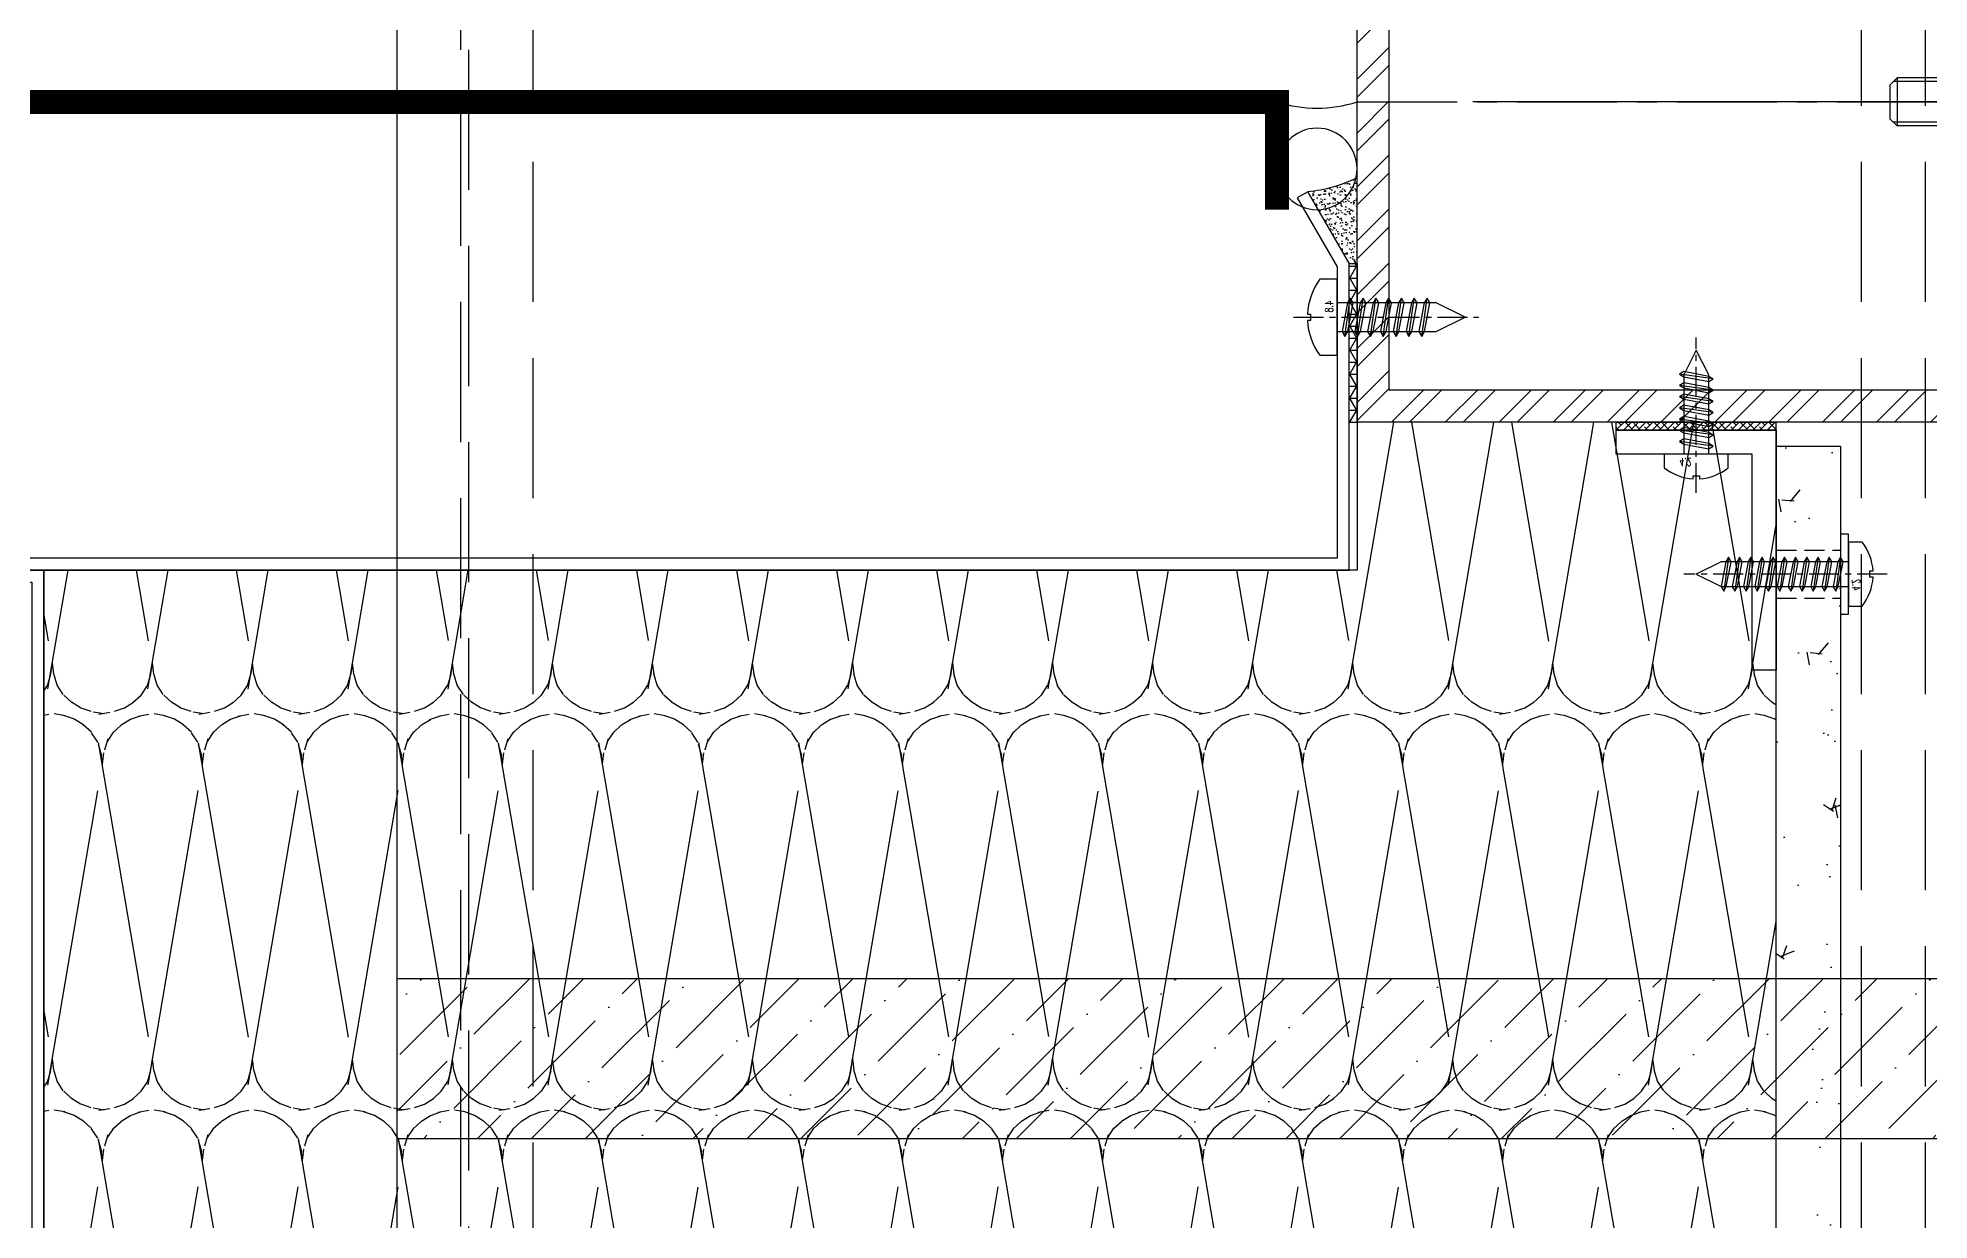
# Model space of a CAD drawing. Extents: x 220580 to 2027826, y -309201 to 71987.
# Drawn here: x 307555.1 to 307791.5, y -157919.1 to -157771.4 of the extents above; entities that cross this region are included whole.
import ezdxf
from ezdxf.enums import TextEntityAlignment as Align

# ---------------------------------------------------------------- set-up
doc = ezdxf.new("R2010")
doc.units = 0
for name, pattern in [('CENTER', [2, 1.25, -0.25, 0.25, -0.25]), ('DASH', [0.35, 0.25, -0.1]), ('ZN-CENTER', [2, 1.25, -0.25, 0.25, -0.25]), ('ZN-DASH', [0.35, 0.25, -0.1]), ('ZN-DOT', [0.25, 0, -0.25])]:
    doc.linetypes.add(name, pattern=pattern)
for name, color, linetype in [('!ZN1-填充-8', 8, 'Continuous'), ('!ZN3-不锈钢板幕墙-7', 7, 'Continuous'), ('!ZN3-其它材质幕墙-60', 60, 'Continuous'), ('!ZN4-辅助材料-1', 1, 'Continuous'), ('!ZN4-配件-11', 11, 'Continuous'), ('!ZN5-钢材投影-40', 40, 'Continuous'), ('!ZN5-铝材投影-112', 112, 'Continuous'), ('!ZN5-铝材断面-6', 6, 'Continuous'), ('!ZN6-层高线-8', 8, 'ZN-DOT'), ('!ZN6-虚线-8', 8, 'ZN-DASH'), ('11紧固件', 11, 'Continuous'), ('2钢材断面', 2, 'Continuous'), ('A_Hatch', 8, 'Continuous'), ('DIM', 173, 'Continuous'), ('Fill', 8, 'Continuous'), ('ZX', 240, 'CENTER')]:
    doc.layers.add(name, color=color, linetype=linetype)
doc.styles.add('DHTEXT-1', font='ROMANS.shx', dxfattribs={"width": 0.7, "bigfont": 'CHINESE.shx'})
doc.dimstyles.new('ZN200', dxfattribs={"dimscale": 200, "dimtxt": 2.5, "dimasz": 1.5, "dimexe": 1, "dimexo": 2, "dimgap": 0.9, "dimtad": 1, "dimdec": 0, "dimdsep": 46, "dimtxsty": 'DHTEXT-1', "dimblk": 'ARCHTICK', "dimcen": 2.5, "dimclrd": 173, "dimclre": 173, "dimclrt": 7, "dimazin": 2, "dimtfac": 1, "dimtdec": 0, "dimtix": 1, "dimtmove": 2, "dimatfit": 3, "dimfxl": 0, "dimtolj": 1, "dimtzin": 0, "dimarcsym": 0})

# ---------------------------------------------------------------- blocks, each defined once
blk = doc.blocks.new('20250822090122')
at = {"layer": 'A_Hatch'}
h = blk.add_hatch(dxfattribs=at)
h.set_pattern_fill('ANSI32', color=256)
h.set_pattern_definition([(45, (-80, -40), (-3.367596045400933, 3.367596045400933), []), (45, (-77.75493500000448, -40), (-3.367596045400933, 3.367596045400933), [])])
h.paths.add_polyline_path([(0, 40), (-80, 40), (-80, -40), (0, -40)])
h.paths.add_polyline_path([(-4, 36), (-4, -36), (-76, -36), (-76, 36)], flags=16)
at = {"layer": '2钢材断面'}
for points in [[(-80, 40), (0, 40), (0, -40), (-80, -40)], [(-76, 36), (-4, 36), (-4, -36), (-76, -36)]]:
    blk.add_lwpolyline(points, close=True, dxfattribs=at)
blk = doc.blocks.new('*U1907')
at = {"linetype": 'ByBlock', "ltscale": 10}
for p, q in [((-3.099760062443238, 5.999999999999091), (-1.5997600624396, 5.999999999999091)), ((-1.5997600624396, -5.999999999999091), (-1.5997600624396, 5.999999999999091)), ((-5.512308570388996, 3.264313849224891), (-1.5997600624396, 0.2324707128979036)), ((-1.5997600624396, -4.620044984873882), (-1.5997600624396, 4.620044984872013)), ((-1.5997600624396, 4.620044984872013), (0, 4.620044984872013)), ((0, 4.620044984872013), (0, -4.620044984873882)), ((2.220446049250313e-16, 3.000000000002645), (22.5002399375644, 3.000000000000339)), ((2.220446049250313e-16, 2.55000000000389), (22.95023993756877, 2.549999999997793)), ((22.50023993756076, -2.999999999986928), (22.50023993755713, 3.000000000014891)), ((22.50023993755713, 3.000000000014891), (23.40023993755858, 2.100000000013436)), ((-6.199760062438145, 0.5999999999958163), (-4.999760062433779, 0.5999999999976353)), ((-4.999760062433779, 0.5999999999976353), (-4.999760062433779, -0.5999999999994543)), ((-2.359507198434585, 0.8212005739923881), (-2.359507198434585, -0.8212005739890408)), ((0, -9.343636975245317e-13), (-1.5997600624396, 0.5822434348437788)), ((23.40023993756222, -2.100000000009119), (23.40023993755858, 2.100000000013436)), ((-4.999760062433779, -0.5999999999994543), (-6.200041946336569, -0.6000000000067303)), ((-5.512308570388996, -3.264313849219434), (-1.5997600624396, -0.2324707128950645)), ((-0.0001236077368957922, -0.834518847842471), (-1.599883670176496, -0.2522754129977578)), ((22.50023993755713, -3.000000000014213), (23.40023993755858, -2.100000000012757)), ((0, -4.620044984873882), (-1.5997600624396, -4.620044984873882)), ((0, -2.549999999996544), (22.95023993757604, -2.549999999997114)), ((2.220446049250313e-16, -2.999999999997355), (22.50023993756804, -2.999999999999661)), ((-3.0997600624396, -5.999999999999091), (-1.5997600624396, -5.999999999999091))]:
    blk.add_line(p, q, dxfattribs=at)
at = {"color": 0, "linetype": 'ZN-CENTER', "ltscale": 3}
blk.add_line((-7.149760062439595, 2.968965134506063e-13), (25.2002399375604, 2.456684181638768e-12), dxfattribs=at)
at = {"linetype": 'ByBlock', "ltscale": 10}
for centre, radius, start, end in [((0.6289204536260513, 0.2696463704114649), 6.836666666661672, 123.0516276806388, 177.2303399897559), ((0.6289204536260513, -0.2696463704151029), 6.836666666662514, 182.7696600102441, 236.9483723193611)]:
    blk.add_arc(centre, radius, start, end, dxfattribs=at)
at = {"layer": 'Defpoints', "color": 0, "ltscale": 10, "style": 'DHTEXT-1', "width": 0.7}
blk.add_text('M6', height=1, rotation=90, dxfattribs=at).set_placement((-2.254738332375523, -2.651439335049475), align=Align.CENTER)
blk = doc.blocks.new('*U279')
at = {"layer": '!ZN5-钢材投影-40', "ltscale": 0.3}
blk.add_line((-254.4017149738647, 531.9147823937601), (-254.4017149738647, -900.0000003951973), dxfattribs=at)
at = {"layer": '!ZN6-虚线-8', "color": 8, "linetype": 'ZN-DASH', "ltscale": 70}
blk.add_line((-246.4017149738647, -900.0000003951973), (-246.4017149738647, 531.9147823937601), dxfattribs=at)
at = {"layer": 'ZX', "ltscale": 10}
blk.add_line((-134.3999999999942, 0), (0, 0), dxfattribs=at)
at = {"layer": '!ZN4-配件-11', "color": 1, "rotation": 180}
blk.add_blockref('*U1907', (-44.40000000005239, 1.557054929435253e-09), dxfattribs=at)
at = {"layer": '!ZN5-铝材断面-6', "ltscale": 100}
blk.add_blockref('20250822090122', (-54.39999999999418, 0), dxfattribs=at)
blk = doc.blocks.new('20250828112527')
at = {"layer": '!ZN1-填充-8', "ltscale": 20}
h = blk.add_hatch(dxfattribs=at)
h.set_pattern_fill('ANSI36', color=256, scale=3)
h.set_pattern_definition([(45, (-125.5199852699297, 19.99999999999636), (2.525697034050701, 9.260889124852564), [11.90625, -2.38125, 0, -2.38125])])
h.paths.add_polyline_path([(125.0017155648384, 19.99999999993452), (125.0017155648384, 39.99999999993452), (-75, 40), (-75, 20)])
at = {"layer": '!ZN4-辅助材料-1', "color": 1, "ltscale": 0.1}
blk.add_line((-75, 40), (-75, 20), dxfattribs=at)
at = {"layer": '!ZN5-钢材投影-40', "ltscale": 0.3}
for p, q in [((-75, 40), (125.0017155648384, 39.99999999993452)), ((-75, 20), (125.0017155648384, 19.99999999993452))]:
    blk.add_line(p, q, dxfattribs=at)
at = {"layer": '!ZN6-虚线-8', "color": 8, "linetype": 'ZN-DASH', "ltscale": 70}
for p, q in [((-57.99999940904672, 240.0000000000036), (-57.99999940904672, -179.9999999999964)), ((108.0017155648384, 240.0000000000036), (108.0017155648384, -179.9999999999964))]:
    blk.add_line(p, q, dxfattribs=at)
blk.add_lwpolyline([(116.0017155648384, 240.0000000000036), (116.0017155648384, -179.9999999999964), (-65.99999940904672, -179.9999999999964), (-65.99999940904672, 240.0000000000036)], close=True, dxfattribs=at)
blk = doc.blocks.new('*U2096')
at = {"linetype": 'ByBlock', "ltscale": 10}
for p, q in [((0.980701996714231, 2.400000000000386), (1.655298003285623, -2.399999999999796)), ((2.580701996714217, 2.400000210272508), (3.255298003285609, -2.399999789727674)), ((4.180701996714204, 2.40000042054463), (4.855298003285595, -2.399999579455552)), ((5.780701996714191, 2.400000630816753), (6.455298003285582, -2.399999369183429)), ((7.380701996714176, 2.400000841088874), (8.055298003285568, -2.399999158911307)), ((8.980701996714163, 2.400001051360997), (9.655298003285555, -2.399998948639185)), ((10.58070199671415, 2.400001261633119), (11.25529800328554, -2.399998738367063)), ((0, 1.7899998674459), (12.38000001907299, 1.790001397150355)), ((12.38000001907299, 1.790001397150355), (16, 1.626980552060786e-06)), ((16, 1.626980552060786e-06), (12.38000001907299, -1.789998580962678)), ((12.38000001907299, -1.789998580962678), (0, -1.790000231097598))]:
    blk.add_line(p, q, dxfattribs=at)
at = {"color": 0, "linetype": 'CENTER', "ltscale": 3}
blk.add_line((-5.42402482348062, 2.951201566112061e-13), (17.70672576295199, 2.948752353404415e-13), dxfattribs=at)
at = {"linetype": 'ByBlock', "ltscale": 10}
blk.add_lwpolyline([(-3.299999999999955, 0.4000000000003876), (-3.689993742175107, 0.3999999999999488, -0.1474780726293994), (-2.137196594791703, 4.750000000000297), (0, 4.750000000000293), (0, -4.749999999999703), (-2.137196594791703, -4.749999999999703, -0.1474780726293994), (-3.689993742175107, -0.3999999999993538), (-3.299999999999955, -0.3999999999995669)], format="xyb", close=True, dxfattribs=at)
for points in [[(1.303114339079855, -1.789999999999669), (0.6285183325084631, 1.790000000000258), (0.980701996714231, 2.400000000000158), (1.332885660919771, 1.790000000000258), (2.00748166749139, -1.789999999999669), (1.655298003285623, -2.399999999999796)], [(2.903114339079841, -1.789999789727547), (2.228518332508449, 1.790000210272381), (2.580701996714217, 2.400000210272281), (2.932885660919758, 1.790000210272381), (3.607481667491377, -1.789999789727547), (3.255298003285609, -2.399999789727674)], [(4.503114339079827, -1.789999579455424), (3.828518332508436, 1.790000420544503), (4.180701996714204, 2.400000420544403), (4.532885660919744, 1.790000420544503), (5.207481667491363, -1.789999579455424), (4.855298003285595, -2.399999579455552)], [(6.103114339079815, -1.789999369183302), (5.428518332508423, 1.790000630816625), (5.780701996714191, 2.400000630816525), (6.132885660919731, 1.790000630816625), (6.80748166749135, -1.789999369183302), (6.455298003285582, -2.399999369183429)], [(7.7031143390798, -1.78999915891118), (7.028518332508408, 1.790000841088747), (7.380701996714176, 2.400000841088647), (7.732885660919717, 1.790000841088747), (8.407481667491336, -1.78999915891118), (8.055298003285568, -2.399999158911307)], [(9.303114339079787, -1.789998948639058), (8.628518332508396, 1.79000105136087), (8.980701996714163, 2.400001051360769), (9.332885660919704, 1.79000105136087), (10.00748166749132, -1.789998948639058), (9.655298003285555, -2.399998948639185)], [(10.90311433907977, -1.789998738366936), (10.22851833250838, 1.790001261632992), (10.58070199671415, 2.400001261632892), (10.93288566091969, 1.790001261632992), (11.60748166749131, -1.789998738366936), (11.25529800328554, -2.399998738367063)]]:
    blk.add_lwpolyline(points, close=True, dxfattribs=at)
at = {"layer": 'Defpoints', "color": 0, "ltscale": 10, "style": 'DHTEXT-1', "width": 0.7}
blk.add_text('4.8', height=1, rotation=90, dxfattribs=at).set_placement((-0.4943080637851551, -1.360906739296144), align=Align.CENTER)
blk = doc.blocks.new('*U2091')
at = {"color": 0, "linetype": 'CENTER', "ltscale": 3}
blk.add_line((-4.851510917911964, 2.913225216616411e-13), (14.54315256367451, -8.526512829121202e-15), dxfattribs=at)
at = {"linetype": 'ByBlock', "ltscale": 10}
for p, q in [((0, 1.550000000000024), (9.895000016689004, 1.549999999999739)), ((0.9859588387780631, 2.110000000000021), (1.57904116122194, -2.110000000000007)), ((2.385958838778063, 2.109999999999977), (2.97904116122194, -2.110000000000051)), ((3.785958838778063, 2.109999999999933), (4.37904116122194, -2.110000000000094)), ((5.185958838778062, 2.109999999999889), (5.779041161221939, -2.110000000000138)), ((6.585958838778063, 2.109999999999845), (7.17904116122194, -2.110000000000182)), ((7.985958838778063, 2.109999999999801), (8.57904116122194, -2.110000000000226)), ((9.385958838778063, 2.109999999999757), (9.97904116122194, -2.11000000000027)), ((9.895000016689004, 1.549999999999739), (13, -2.927436071331612e-13)), ((9.895000016689004, -1.550000000000255), (0, -1.549999999999945)), ((13, -2.927436071331612e-13), (9.895000016689004, -1.550000000000255))]:
    blk.add_line(p, q, dxfattribs=at)
blk.add_lwpolyline([(-3.087680633323398, 0.4000000000000909, -0.1514667514007003), (-1.723475382979757, 4), (0, 4), (0, -4), (-1.723475382979757, -4, -0.1514667514007005), (-3.087680633323398, -0.4000000000000892), (-2.699999999999932, -0.3999999999999773), (-2.699999999999932, 0.4000000000000341)], format="xyb", close=True, dxfattribs=at)
for points in [[(1.255725010475717, -1.549999999999976), (0.6626426880318403, 1.550000000000018), (0.9859588387779494, 2.109999999999935), (1.309274989524115, 1.550000000000018), (1.902357311968163, -1.549999999999976), (1.57904116122194, -2.10999999999995)], [(2.655725010475717, -1.55000000000002), (2.06264268803184, 1.549999999999975), (2.385958838777949, 2.109999999999892), (2.709274989524115, 1.549999999999975), (3.302357311968163, -1.55000000000002), (2.97904116122194, -2.109999999999994)], [(4.055725010475717, -1.550000000000064), (3.46264268803184, 1.549999999999931), (3.785958838777949, 2.109999999999848), (4.109274989524115, 1.549999999999931), (4.702357311968163, -1.550000000000064), (4.37904116122194, -2.110000000000038)], [(5.455725010475716, -1.550000000000108), (4.86264268803184, 1.549999999999887), (5.185958838777949, 2.109999999999804), (5.509274989524115, 1.549999999999887), (6.102357311968162, -1.550000000000108), (5.779041161221939, -2.110000000000082)], [(6.855725010475717, -1.550000000000152), (6.26264268803184, 1.549999999999843), (6.585958838777949, 2.10999999999976), (6.909274989524115, 1.549999999999843), (7.502357311968162, -1.550000000000152), (7.17904116122194, -2.110000000000126)], [(8.255725010475718, -1.550000000000196), (7.66264268803184, 1.549999999999799), (7.985958838777949, 2.109999999999716), (8.309274989524116, 1.549999999999799), (8.902357311968164, -1.550000000000196), (8.57904116122194, -2.11000000000017)], [(9.655725010475717, -1.55000000000024), (9.06264268803184, 1.549999999999755), (9.385958838777949, 2.109999999999672), (9.709274989524115, 1.549999999999755), (10.30235731196816, -1.55000000000024), (9.97904116122194, -2.110000000000213)]]:
    blk.add_lwpolyline(points, close=True, dxfattribs=at)
at = {"layer": 'Defpoints', "color": 0, "ltscale": 10, "style": 'DHTEXT-1', "width": 0.7}
blk.add_text('4.2', height=1, rotation=90, dxfattribs=at).set_placement((-0.4943080637851551, -1.360906739295894), align=Align.CENTER)
blk = doc.blocks.new('*U2090')
at = {"color": 0, "linetype": 'CENTER', "ltscale": 3}
blk.add_line((-4.851510917911964, 2.913225216616411e-13), (20.54315256367451, -4.2632564145606e-15), dxfattribs=at)
at = {"linetype": 'ByBlock', "ltscale": 10}
for p, q in [((0, 1.550000000000024), (15.895000016689, 1.549999999999744)), ((0.9859588387780631, 2.110000000000021), (1.57904116122194, -2.110000000000007)), ((2.385958838778063, 2.109999999999994), (2.97904116122194, -2.110000000000034)), ((3.785958838778063, 2.109999999999967), (4.37904116122194, -2.110000000000061)), ((5.185958838778062, 2.10999999999994), (5.779041161221939, -2.110000000000087)), ((6.585958838778063, 2.109999999999913), (7.17904116122194, -2.110000000000114)), ((7.985958838778063, 2.109999999999886), (8.57904116122194, -2.110000000000142)), ((9.385958838778063, 2.109999999999859), (9.97904116122194, -2.110000000000168)), ((10.78595883877806, 2.109999999999832), (11.37904116122194, -2.110000000000196)), ((12.18595883877806, 2.109999999999805), (12.77904116122194, -2.110000000000222)), ((13.58595883877806, 2.109999999999778), (14.17904116122194, -2.110000000000249)), ((14.98595883877806, 2.109999999999751), (15.57904116122194, -2.110000000000277)), ((15.895000016689, 1.549999999999744), (19, -2.884803507186006e-13)), ((15.895000016689, -1.550000000000251), (0, -1.549999999999945)), ((19, -2.884803507186006e-13), (15.895000016689, -1.550000000000251))]:
    blk.add_line(p, q, dxfattribs=at)
blk.add_lwpolyline([(-3.087680633323398, 0.4000000000000909, -0.1514667514007003), (-1.723475382979757, 4), (0, 4), (0, -4), (-1.723475382979757, -4, -0.1514667514007005), (-3.087680633323398, -0.4000000000000892), (-2.699999999999932, -0.3999999999999773), (-2.699999999999932, 0.4000000000000341)], format="xyb", close=True, dxfattribs=at)
for points in [[(1.255725010475717, -1.549999999999976), (0.6626426880318403, 1.550000000000018), (0.9859588387779494, 2.109999999999935), (1.309274989524115, 1.550000000000018), (1.902357311968163, -1.549999999999976), (1.57904116122194, -2.10999999999995)], [(2.655725010475717, -1.550000000000003), (2.06264268803184, 1.549999999999991), (2.385958838777949, 2.109999999999908), (2.709274989524115, 1.549999999999991), (3.302357311968163, -1.550000000000003), (2.97904116122194, -2.109999999999977)], [(4.055725010475717, -1.55000000000003), (3.46264268803184, 1.549999999999965), (3.785958838777949, 2.109999999999881), (4.109274989524115, 1.549999999999965), (4.702357311968163, -1.55000000000003), (4.37904116122194, -2.110000000000004)], [(5.455725010475716, -1.550000000000057), (4.86264268803184, 1.549999999999937), (5.185958838777949, 2.109999999999855), (5.509274989524115, 1.549999999999937), (6.102357311968162, -1.550000000000057), (5.779041161221939, -2.110000000000031)], [(6.855725010475717, -1.550000000000084), (6.26264268803184, 1.549999999999911), (6.585958838777949, 2.109999999999828), (6.909274989524115, 1.549999999999911), (7.502357311968162, -1.550000000000084), (7.17904116122194, -2.110000000000058)], [(8.255725010475718, -1.550000000000111), (7.66264268803184, 1.549999999999883), (7.985958838777949, 2.1099999999998), (8.309274989524116, 1.549999999999883), (8.902357311968164, -1.550000000000111), (8.57904116122194, -2.110000000000085)], [(9.655725010475717, -1.550000000000138), (9.06264268803184, 1.549999999999857), (9.385958838777949, 2.109999999999774), (9.709274989524115, 1.549999999999857), (10.30235731196816, -1.550000000000138), (9.97904116122194, -2.110000000000111)], [(11.05572501047572, -1.550000000000165), (10.46264268803184, 1.54999999999983), (10.78595883877795, 2.109999999999746), (11.10927498952411, 1.54999999999983), (11.70235731196816, -1.550000000000165), (11.37904116122194, -2.110000000000139)], [(12.45572501047572, -1.550000000000192), (11.86264268803184, 1.549999999999803), (12.18595883877795, 2.10999999999972), (12.50927498952412, 1.549999999999803), (13.10235731196816, -1.550000000000192), (12.77904116122194, -2.110000000000166)], [(13.85572501047572, -1.550000000000219), (13.26264268803184, 1.549999999999776), (13.58595883877795, 2.109999999999693), (13.90927498952411, 1.549999999999776), (14.50235731196816, -1.550000000000219), (14.17904116122194, -2.110000000000193)], [(15.25572501047572, -1.550000000000246), (14.66264268803184, 1.549999999999749), (14.98595883877795, 2.109999999999665), (15.30927498952412, 1.549999999999749), (15.90235731196816, -1.550000000000246), (15.57904116122194, -2.11000000000022)]]:
    blk.add_lwpolyline(points, close=True, dxfattribs=at)
at = {"layer": 'Defpoints', "color": 0, "ltscale": 10, "style": 'DHTEXT-1', "width": 0.7}
blk.add_text('4.2', height=1, rotation=90, dxfattribs=at).set_placement((-0.4943080637851551, -1.360906739295894), align=Align.CENTER)
blk = doc.blocks.new('*U1912')
at = {"linetype": 'ByBlock', "ltscale": 10}
blk.add_lwpolyline([(0, -5), (1, -5), (1, 5), (0, 5)], close=True, dxfattribs=at)
blk = doc.blocks.new('室内胶缝示意')
at = {"ltscale": 0.1}
blk.add_arc((-4.999999999869033, 15.57612454575161), 16.35896255462005, 252.2031562995401, 287.7968437004599, dxfattribs=at)
at = {"ltscale": 0.1, "extrusion": (0, 0, -1)}
blk.add_ellipse((-4.990384680597344, -8.375798344054544), major_axis=(-3.911665190393874e-10, 5.092968818538793), ratio=0.981745653301395, dxfattribs=at)
blk = doc.blocks.new('20250828132035')
at = {"layer": '!ZN1-填充-8'}
h = blk.add_hatch(dxfattribs=at)
h.set_pattern_fill('AR-SAND', color=256, scale=0.5, style=0)
h.set_pattern_definition([(37.50000000000001, (-13620.10409620503, 7837.844210733136), (-0.03149667905480408, 0.9634118845065793), [0, -0.76, 0, -0.85, 0, -0.8125]), (7.499999999999999, (-13620.10409620503, 7837.844210733136), (0.8848883526338636, 1.41107303261487), [0, -0.41, 0, -0.685, 0, -0.2625]), (327.5, (-13620.71909620502, 7837.844210733136), (1.557070930875748, 0.002829526768482249), [0, -0.25, 0, -0.9, 0, -1.175]), (317.5, (-13620.71909620502, 7837.844210733136), (1.503063302286147, 0.4388377824671246), [0, -0.125, 0, -0.59, 0, -0.675])])
edge = h.paths.add_edge_path()
edge.add_arc((457.6122216454824, 7556.735727342137), 18.07878972379874, 275.8000528056422, 296.2207359879168)
edge.add_line((465.5999832846574, 7540.51727174758), (465.5999832846428, 7529.810774883848))
edge.add_line((465.5999832846574, 7529.810774883837), (464.5999832846574, 7529.810774883823))
edge.add_line((464.5999832846574, 7529.810774883837), (459.4392137692194, 7538.749489890775))
at = {"layer": '!ZN1-填充-8', "ltscale": 0.1}
h = blk.add_hatch(dxfattribs=at)
h.set_pattern_fill('NET3', color=256, scale=3, style=0)
h.set_pattern_definition([(7.016477563892661e-15, (-13494.10398332088, 7821.137715020508), (0, 1.5), []), (59.99999999999999, (-13494.10398332088, 7821.137715020508), (-1.299038105676658, 0.7500000000000002), []), (120, (-13494.10398332088, 7821.137715020508), (-1.299038105676658, -0.7499999999999997), [])])
h.paths.add_polyline_path([(464.5999832846574, 7529.810774883837), (465.5999832846574, 7529.810774883837), (465.5999832846574, 7509.959652473452), (464.5999832846574, 7509.959652473452)])
at = {"layer": '!ZN1-填充-8', "ltscale": 20}
h = blk.add_hatch(dxfattribs=at)
h.set_pattern_fill('防火棉', color=256, scale=0.5)
h.set_pattern_definition([(99.64827059999992, (431.8499934430001, 7297.86296697738), (-24.99999983534743, 148.4693163856808), [37.29130929999977, -2573.100299999986]), (97.19770699999998, (438.0999929429963, 7334.626797677367), (-12.49999988970169, 49.48977184297799), [1.425224665, -98.34049999999998]), (106.418857, (437.9214215429965, 7336.040791177365), (-74.99999641815128, 247.4488617341187), [1.47410607, -308.088165]), (123.292959, (437.5047548930161, 7337.454784677364), (-62.49999813295384, 98.97954485851588), [1.409694234999992, -294.626094999998]), (137.02891, (436.7309453429771, 7338.633112577372), (-49.99999978541809, 49.48977210391003), [1.38295463, -289.037515]), (147.989097, (435.719040593016, 7339.575774927391), (-162.4999984445953, 98.97954572307594), [1.33375323, -278.754425]), (161.002609, (434.588088192977, 7340.282771677361), (-137.4999994241764, 49.48977248290976), [1.44791037, -302.613265]), (170.23292, (433.219040593016, 7340.75410282737), (-274.9999989593759, 49.48977434981889), [1.389183084999992, -290.339259999998]), (9.76707954, (430.4809454429778, 7340.75410282737), (274.999999355857, 49.48977214690497), [1.389183085, -290.33926]), (18.9973908, (429.1118979429593, 7340.282771677361), (137.4999995969283, 49.48977200294426), [1.447910369999992, -302.613264999998]), (32.01090240000001, (427.9809454429778, 7339.575774927391), (162.4999994731554, 98.97954403409912), [1.33375323, -278.754425]), (42.9710899, (426.9690409429604, 7338.633112577372), (49.99999987179405, 49.48977201664356), [1.38295463, -289.037515]), (56.70704010000001, (426.19523144298, 7337.454784677364), (62.49999965846526, 98.97954389598041), [1.409694235, -294.626095]), (73.5811422, (425.7785644429969, 7336.040791177365), (74.99999985400477, 247.4488606925742), [1.47410607, -308.088165]), (82.80229290000001, (425.5999934430001, 7334.626797677367), (12.4999997776537, 49.48977184622007), [1.425224665, -98.34049999999999]), (80.35172929999999, (431.8499934430001, 7297.86296697738), (25.00000007475824, 148.4693163453995), [37.29130929999975, -2573.100299999984]), (9.76707954, (425.5999934430001, 7291.499996277387), (274.999999355857, 49.48977214690497), [1.389183085, -290.33926]), (18.9973908, (426.9690409429604, 7291.735661857354), (149.9999995884369, 49.48977200035743), [1.447910369999992, -302.613264999998]), (32.01090240000001, (428.3380884429789, 7292.206993022381), (74.9999997738665, 49.48977203162625), [1.33375323, -278.754425]), (42.9710899, (429.4690409429604, 7292.913989767374), (49.99999987179405, 49.48977201664356), [1.38295463, -289.037515]), (56.70704010000001, (430.4809454429778, 7293.856652092363), (99.9999996044859, 148.4693160980749), [1.409694235, -294.626095]), (73.5811422, (431.2547549429582, 7295.034980002383), (12.49999990901289, 49.48977189928469), [1.47410607, -308.088165]), (82.80229290000001, (431.6714219429996, 7296.44897349237), (12.4999997776537, 49.48977184622007), [1.425224665, -98.34049999999999]), (97.19770699999998, (432.0285644429969, 7296.44897349237), (-12.49999988970169, 49.48977184297799), [1.425224665, -98.34049999999998]), (106.418857, (432.44523144298, 7295.034980002383), (-12.49999923718973, 49.48977206816447), [1.47410607, -308.088165]), (123.292959, (433.219040593016, 7293.856652092363), (-99.99999730159095, 148.469317649659), [1.409694234999992, -294.626094999998]), (137.02891, (434.2309453429771, 7292.913989767374), (-162.4999992636433, 148.4693162715198), [1.38295463, -289.037515]), (147.989097, (435.3618977429578, 7292.206993022381), (-74.99999926356202, 49.4897728043052), [1.33375323, -278.754425]), (161.002609, (436.7309453429771, 7291.735661857354), (-149.999999415685, 49.48977252395616), [1.44791037, -302.613265]), (170.23292, (438.0999929429963, 7291.499996277387), (-274.9999989593759, 49.48977434981889), [1.389183084999992, -290.339259999998])])
h.paths.add_polyline_path([(301.5000000959844, 7491.499999930325), (301.5000000959844, 7291.499996277329), (517.9999832845642, 7291.499996277329), (517.9999832845642, 7510.000000332482), (465.5999832846574, 7510.00000033254), (465.5999725217116, 7491.499961848196)])
at = {"layer": '!ZN1-填充-8', "ltscale": 10}
h = blk.add_hatch(dxfattribs=at)
h.set_pattern_fill('AR-CONC', color=8, scale=10)
h.set_pattern_definition([(49.99999999999999, (116999.4802651096, 33037.51196826017), (18.2184668996004, -1.593908553890308), [1.905, -20.955]), (355, (116999.4802651096, 33037.51196826017), (-3.524282597566698, 19.105664288218), [1.524, -16.764]), (100.451, (117000.9984651096, 33037.37914326016), (14.69425016659592, 17.51166878202919), [1.619, -17.809]), (46.18420000000002, (116999.4802651096, 33042.59196826018), (27.10790408921299, -4.204232793272713), [2.857499999999986, -31.43249999999989]), (96.6356, (117001.7392551096, 33042.24161826016), (23.74042344662372, 24.74255558900492), [2.4285, -26.7135]), (351.1840000000001, (116999.4802651096, 33042.59196826018), (23.74046058139339, 24.74251178605977), [2.286, -25.146]), (21, (117002.0202651096, 33041.32196826016), (15.16148798353833, -10.22655185167625), [1.905, -20.955]), (326.0000000000001, (117002.0202651096, 33041.32196826016), (6.180202834764708, 18.41879661223193), [1.524, -16.764]), (71.4514, (117003.2837151096, 33040.46975826018), (21.34164907701244, 8.192285771605745), [1.619, -17.809]), (37.50000000000001, (116999.4802651096, 33037.51196826017), (0.308860325059182, 8.455503887315311), [0, -16.5608, 0, -17.018, 0, -16.8275]), (7.499999999999999, (116999.4802651096, 33037.51196826017), (6.681966251030574, 10.01805748181195), [0, -9.7028, 0, -16.1798, 0, -6.4135]), (327.5, (116993.8160651096, 33037.51196826017), (13.55905951668714, -0.5728743992673435), [0, -6.35, 0, -19.812, 0, -26.289]), (317.5, (116991.2760651096, 33037.51196826017), (14.81291813860181, 2.542649103333303), [0, -8.255, 0, -13.1572, 0, -18.669])])
edge = h.paths.add_edge_path()
edge.add_line((517.9999832845642, 7197.157594841236), (517.9999832845642, 7507.000000332511))
edge.add_line((517.9999832845642, 7507.000000332511), (525.9999832845642, 7507.000000332511))
edge.add_line((525.9999832845642, 7507.000000332511), (525.9999832845642, 7197.157594841236))
at = {"layer": 'Fill', "ltscale": 50}
h = blk.add_hatch(dxfattribs=at)
h.set_pattern_fill('ANSI38', color=256, scale=0.4, style=0)
h.set_pattern_definition([(45, (497.9999832845642, 6809.016395723709), (-0.4490128060534577, 0.4490128060534577), []), (135, (497.9999832845642, 6809.016395723709), (-1.347038418160373, 0.4490128060534578), [1.5875, -0.9525000000000001])])
h.paths.add_polyline_path([(497.9999832845642, 7509.000000332511), (497.9999832845642, 7510.000000332511), (517.93496573437, 7510.000000332511), (517.93496573437, 7509.000000332511)])
at = {"layer": '!ZN1-填充-8'}
blk.add_lwpolyline([(301.5000000959844, 7491.499999930325), (301.5000000959844, 7291.499996277329), (517.9999832845642, 7291.499996277329), (517.9999832845642, 7510.000000332482), (465.5999832846574, 7510.00000033254), (465.5999725217116, 7491.499961848196)], close=True, dxfattribs=at)
at = {"layer": '!ZN3-不锈钢板幕墙-7', "ltscale": 4}
blk.add_lwpolyline([(298.5000000959844, 7492.999999930384), (298.5000000959844, 7492.999999930384), (262.9020068773534, 7492.999999930384), (254.3113680817769, 7497.959807551524), (253.5613680817769, 7496.660769445851), (262.5000830887002, 7491.499999930384), (300.0000000959844, 7491.499999930384), (300.0000000959844, 7491.499999930384), (464.5999832846574, 7491.499999930384), (464.5999832846574, 7529.810774883837), (459.4392137691611, 7538.749489890761), (458.1401756635169, 7537.999489890761), (463.0999832846574, 7529.408851095184), (463.0999832846574, 7492.999999930384)], close=True, dxfattribs=at)
at = {"layer": '!ZN3-其它材质幕墙-60', "ltscale": 20}
blk.add_lwpolyline([(517.9999832845642, 7197.157594841236), (517.9999832845642, 7507.000000332511), (525.9999832845642, 7507.000000332511), (525.9999832845642, 7197.157594841236)], dxfattribs=at)
at = {"layer": '!ZN4-辅助材料-1', "ltscale": 4}
blk.add_lwpolyline([(459.4392137691611, 7538.749489890761), (464.5999832846574, 7529.810774883837), (465.5999832846574, 7529.810774883837), (465.5999832846574, 7540.51727174758, -0.08933858933881772), (459.4392137691611, 7538.749489890761)], format="xyb", dxfattribs=at)
blk.add_lwpolyline([(464.5999832846574, 7529.810774883837), (465.5999832846574, 7529.810774883837), (465.5999832846574, 7509.959652473452), (464.5999832846574, 7509.959652473452)], close=True, dxfattribs=at)
at = {"layer": '!ZN5-铝材投影-112'}
blk.add_lwpolyline([(517.9999832845642, 7509.000000332511), (517.9999832845642, 7479.000000332511), (514.9999832845642, 7479.000000332511), (514.9999832845642, 7506.000000332511), (497.9999832845642, 7506.000000332511), (497.9999832845642, 7509.000000332511)], close=True, dxfattribs=at)
at = {"layer": '!ZN6-虚线-8', "color": 8, "linetype": 'ZN-DASH', "ltscale": 10}
for p, q in [((517.9999832845642, 7494.000000332511), (525.9999832845642, 7494.000000332511)), ((517.9999832845642, 7488.000000332511), (525.9999832845642, 7488.000000332511))]:
    blk.add_line(p, q, dxfattribs=at)
at = {"color": 4, "linetype": 'ZN-DASH', "ltscale": 30, "const_width": 3}
blk.add_lwpolyline([(455.5999832848902, 7536.531232980691), (455.5999832848902, 7550.000000143278), (-1126.314080283046, 7550.000000143278)], dxfattribs=at)
at = {"ltscale": 20}
blk.add_lwpolyline([(512.9999832845642, 7291.500015318423), (301.5000000959844, 7291.500015318423), (301.5000000959844, 7491.499999930384), (262.5000830887002, 7491.499999930384), (262.5000830887002, 7489.999999930384), (300.0000000959844, 7489.999999930384), (300.0000000959844, 7290.000015318423), (512.9999832845642, 7290.000015318423)], dxfattribs=at)
at = {"layer": '11紧固件', "ltscale": 50}
blk.add_lwpolyline([(497.9999832845642, 7509.000000332511), (497.9999832845642, 7510.000000332511), (517.93496573437, 7510.000000332511), (517.93496573437, 7509.000000332511), (497.9999832845642, 7509.000000332511)], dxfattribs=at)
at = {"layer": '!ZN4-配件-11', "color": 1, "extrusion": (0, 0, -1), "zscale": -1, "rotation": 180}
blk.add_blockref('*U2096', (-463.0999832846574, 7523.085010160488), dxfattribs=at)
at = {"layer": '!ZN4-配件-11', "color": 1, "xscale": -1, "rotation": 270}
blk.add_blockref('*U2091', (507.9999832845642, 7506.000000332511), dxfattribs=at)
at = {"layer": '!ZN4-配件-11', "color": 1, "xscale": -1}
blk.add_blockref('*U2090', (526.9999832845642, 7491.000000332511), dxfattribs=at)
at = {"layer": '!ZN4-配件-11', "extrusion": (0, 0, -1), "xscale": -1, "zscale": -1}
blk.add_blockref('*U1912', (-525.9999832845642, 7491.000000332511), dxfattribs=at)
at = {"layer": '!ZN6-虚线-8', "ltscale": 50}
blk.add_blockref('20250828112527', (420.5982677197899, 7400.499999682186), dxfattribs=at)
at = {"ltscale": 50}
blk.add_blockref('*U279', (599.9999832846224, 7550.000000332511), dxfattribs=at)
blk.add_blockref('室内胶缝示意', (465.5999832846574, 7549.999999937107))
blk = doc.blocks.new('_ArchTick')
at = {"color": 0, "linetype": 'ByBlock', "const_width": 0.4}
blk.add_lwpolyline([(-0.5, -0.5), (0.5, 0.5)], dxfattribs=at)
blk = doc.blocks.new('*D569')
at = {"layer": 'Defpoints', "color": 0, "ltscale": 2, "transparency": 16777216}
for p in [(307759.9075905968, -156879.3509701897), (309213.4923384822, -156879.3509701897), (307759.9075905968, -157779.3509701894)]:
    blk.add_point(p, dxfattribs=at)
at = {"layer": 'DIM', "color": 173, "linetype": 'ByBlock', "lineweight": -2, "ltscale": 2, "transparency": 16777216}
for p, q in [((309213.4923384822, -156879.3509701897), (309213.4923384822, -156579.3509701897)), ((308159.9075905968, -156879.3509701897), (309413.4923384822, -156879.3509701897)), ((309213.4923384822, -157779.3509701894), (309213.4923384822, -156879.3509701897)), ((308159.9075905968, -157779.3509701894), (309413.4923384822, -157779.3509701894)), ((309213.4923384822, -157779.3509701894), (309213.4923384822, -158079.3509701894))]:
    blk.add_line(p, q, dxfattribs=at)
at = {"layer": 'DIM', "color": 173, "lineweight": -2, "ltscale": 2, "transparency": 16777216, "xscale": 300, "yscale": 300, "zscale": 300}
for p, rotation in [((309213.4923384822, -156879.3509701897), 270), ((309213.4923384822, -157779.3509701894), 90)]:
    blk.add_blockref('_ArchTick', p, dxfattribs=dict(at, rotation=rotation))
at = {"layer": 'DIM', "color": 7, "ltscale": 2, "transparency": 16777216, "insert": (308783.4923384821, -157329.3509701896), "char_height": 500, "attachment_point": 5, "rotation": 90, "style": 'DHTEXT-1'}
blk.add_mtext('\\A1;900', dxfattribs=at)
blk = doc.blocks.new('*D872')
at = {"layer": 'Defpoints', "color": 0, "ltscale": 2, "transparency": 16777216}
for p in [(307759.9075905968, -157779.3509701894), (309213.4923384823, -157779.3509701894), (307759.9075905968, -159579.3509697942)]:
    blk.add_point(p, dxfattribs=at)
at = {"layer": 'DIM', "color": 173, "linetype": 'ByBlock', "lineweight": -2, "ltscale": 2, "transparency": 16777216}
for p, q in [((308159.9075905968, -157779.3509701894), (309413.4923384823, -157779.3509701894)), ((309213.4923384823, -159579.3509697942), (309213.4923384823, -157779.3509701894)), ((308159.9075905968, -159579.3509697942), (309413.4923384823, -159579.3509697942))]:
    blk.add_line(p, q, dxfattribs=at)
at = {"layer": 'DIM', "color": 173, "lineweight": -2, "ltscale": 2, "transparency": 16777216, "xscale": 300, "yscale": 300, "zscale": 300}
for p, rotation in [((309213.4923384823, -157779.3509701894), 90), ((309213.4923384823, -159579.3509697942), 270)]:
    blk.add_blockref('_ArchTick', p, dxfattribs=dict(at, rotation=rotation))
at = {"layer": 'DIM', "color": 7, "ltscale": 2, "transparency": 16777216, "insert": (308783.4923384822, -158679.3509699919), "char_height": 500, "attachment_point": 5, "rotation": 90, "style": 'DHTEXT-1'}
blk.add_mtext('\\A1;1800', dxfattribs=at)

msp = doc.modelspace()

# ---------------------------------------------------------------- block references
at = {"ltscale": 30}
msp.add_blockref('20250828132035', (307254.3708561072, -165329.3509701265), dxfattribs=at)

# ---------------------------------------------------------------- next in the draw order: linework, layer by layer
at = {"layer": '!ZN6-层高线-8', "linetype": 'DASH', "ltscale": 400}
msp.add_line((314134.4437421602, -157779.3509701893), (304325.8361665334, -157779.3509701894), dxfattribs=at)

# ---------------------------------------------------------------- next in the draw order: dimensions: what is measured, and where the dimension line sits
at = {"layer": 'DIM', "ltscale": 2}
for base, p1, p2, picture, middle in [((309213.4923384822, -156879.3509701897), (307759.9075905967, -157779.3509701894), (307759.9075905967, -156879.3509701896), '*D569', (308783.4923384821, -157329.3509701896)), ((309213.4923384823, -157779.3509701894), (307759.9075905967, -159579.3509697941), (307759.9075905967, -157779.3509701894), '*D872', (308783.4923384822, -158679.3509699919))]:
    dim = msp.add_linear_dim(base=base, p1=p1, p2=p2, angle=90, dimstyle='ZN200', dxfattribs=at)
    dim.commit()
    dim.dimension.update_dxf_attribs({"geometry": picture, "text_midpoint": middle})

doc.saveas('drawing.dxf')
